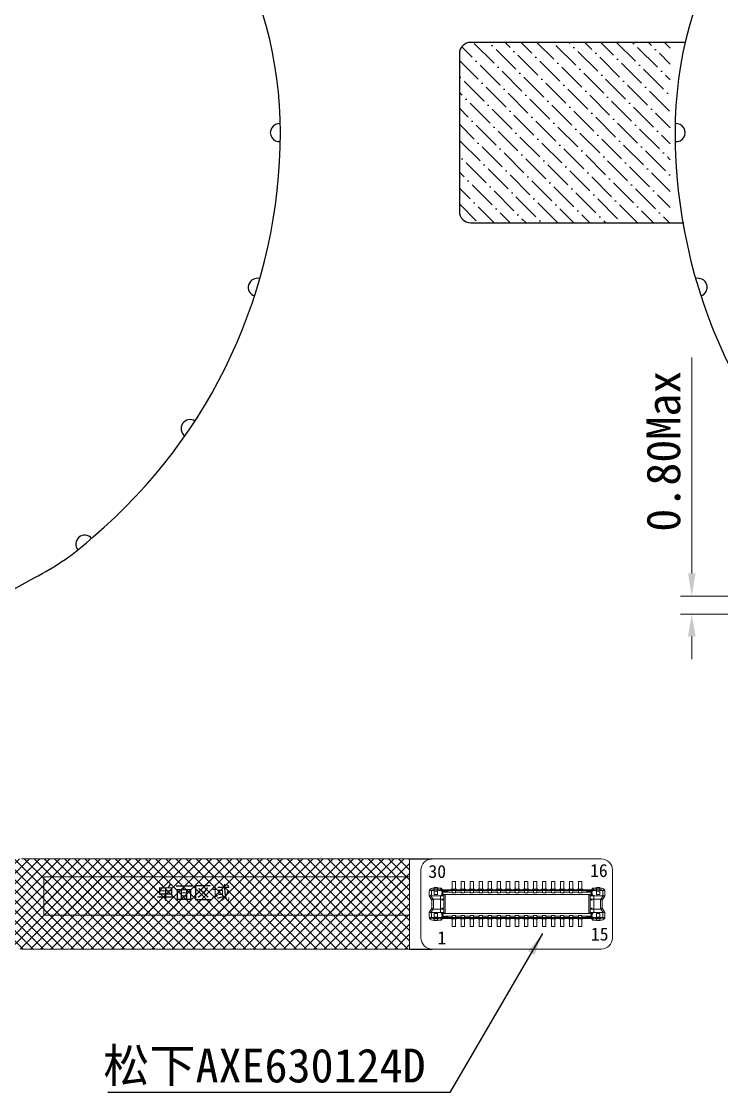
# Model space of a CAD drawing. Header units: millimetres. Extents: x 1060 to 1294, y 252 to 408.
# Drawn here: x 1182.75 to 1213.8, y 322.74 to 370.25 of the extents above; entities that cross this region are included whole.
import ezdxf

# ---------------------------------------------------------------- set-up
doc = ezdxf.new("R2010")
doc.units = ezdxf.units.MM
doc.linetypes.add('CENTER', pattern=[50.800000000000004, 31.75, -6.349999999999999, 6.349999999999999, -6.349999999999999])
doc.layers.add('1', color=7, linetype='Continuous', lineweight=13)
doc.layers.add('AM_5', color=3, linetype='Continuous', lineweight=0)
for name, color, linetype in [('BOARD_GEOMETRY_DXF20171010-TOP', 2, 'Continuous'), ('BZ', 210, 'Continuous'), ('dim', 3, 'Continuous')]:
    doc.layers.add(name, color=color, linetype=linetype)
doc.styles.add('ROMANS', font='romans.shx')
doc.styles.add('宋体', font='SimSun.ttf')
doc.styles.add('工程', font='gbenor.shx', dxfattribs={"width": 1.25, "bigfont": 'gbcbig.shx'})
doc.dimstyles.new('DIM', dxfattribs={"dimtxt": 1.4, "dimasz": 1.2, "dimexe": 0.5, "dimexo": 0.5, "dimgap": 0.11, "dimtad": 0, "dimzin": 1, "dimdsep": 46, "dimtxsty": 'ROMANS', "dimcen": 0.3, "dimadec": 0, "dimazin": 0, "dimtfac": 1, "dimtofl": 0, "dimtmove": 0, "dimatfit": 3, "dimfxl": 1, "dimarcsym": 0})
doc.dimstyles.new('标准', dxfattribs={"dimtxt": 2, "dimasz": 1.8, "dimexe": 0.5, "dimexo": 0.4, "dimgap": 0.1, "dimtad": 1, "dimzin": 1, "dimdsep": 46, "dimtxsty": '工程', "dimblk": 'CLOSEDBLANK', "dimcen": 0.09, "dimclrd": 3, "dimclre": 3, "dimclrt": 3, "dimadec": 0, "dimazin": 0, "dimtfac": 1, "dimtofl": 0, "dimtmove": 0, "dimatfit": 3, "dimldrblk": 'CLOSEDBLANK', "dimfxl": 1, "dimtolj": 1, "dimlwd": 0, "dimlwe": 0, "dimarcsym": 0})

# ---------------------------------------------------------------- blocks, each defined once
blk = doc.blocks.new('*D98')
at = {"color": 7, "lineweight": 0, "transparency": 16777216}
for p, q in [((1212.481822154376, 345.762032844784), (1212.481822154376, 355.3452133085972)), ((1223.20956070504, 344.762032844784), (1211.981822154376, 344.762032844784)), ((1224.34733630091, 343.9620421537398), (1211.981822154376, 343.9620421537398)), ((1212.481822154376, 342.9620421537398), (1212.481822154376, 341.9620421537398))]:
    blk.add_line(p, q, dxfattribs=at)
at = {"color": 7, "transparency": 16777216}
for points in [[(1212.315155487709, 345.762032844784), (1212.648488821042, 345.762032844784), (1212.481822154376, 344.762032844784)], [(1212.315155487709, 342.9620421537398), (1212.648488821042, 342.9620421537398), (1212.481822154376, 343.9620421537398)]]:
    blk.add_solid(points, dxfattribs=at)
at = {"layer": 'Defpoints', "color": 0, "transparency": 16777216}
for p in [(1212.481822154376, 344.762032844784), (1223.60956070504, 344.762032844784), (1224.74733630091, 343.9620421537398)]:
    blk.add_point(p, dxfattribs=at)
at = {"color": 7, "transparency": 16777216, "insert": (1211.231822154376, 351.1873920795472), "char_height": 1.5, "attachment_point": 5, "rotation": 90, "style": '宋体'}
blk.add_mtext('\\A1;0.80Max', dxfattribs=at)
blk = doc.blocks.new('_ClosedBlank')
at = {"color": 0, "linetype": 'ByBlock', "lineweight": -2}
for p, q in [((-1, 0.1666666666666666), (0, 0)), ((-1, 0.1666666666666666), (-1, -0.1666666666666666)), ((0, 0), (-1, -0.1666666666666666))]:
    blk.add_line(p, q, dxfattribs=at)
blk = doc.blocks.new('A$C465D096F')
at = {"color": 6, "linetype": 'Continuous'}
for p, q in [((0.2899996242886402, 7.649999852853909), (0.2899996242886402, 7.269999852953902)), ((0.3599996242886334, 7.624999852953918), (0.3999996242886254, 7.624999852953918)), ((0.3599996242886334, 7.3749998526539), (0.3599996242886334, 7.624999852953918)), ((0.3699996242886243, 7.649999852853909), (0.3699996242886243, 7.288994802153923)), ((0.3910098291886186, 7.699999852853921), (0.5799996241886163, 7.699999852853921)), ((0.3999996242886254, 7.624999852953918), (0.3999996242886254, 7.7945681760539)), ((0.6299996242886154, 7.799999852853887), (0.4399996238886388, 7.799999852853887)), ((0.6299996242886154, 7.799999852853887), (0.6299996242886154, 7.149999852853909)), ((0.6299996242886154, 7.799999852853887), (0.8199996242886411, 7.679999852953897)), ((0.6299996242886154, 7.717207518653908), (0.7799996242886209, 7.622470676853907)), ((0.7799996242886209, 7.705263010853912), (0.7799996242886209, 7.149999852853909)), ((0.8199996242886411, 7.679999852953897), (1.179999624288625, 7.679999852953897)), ((1.169999624088632, 7.609999852853888), (0.8299996244886358, 7.609999852853888)), ((1.179999624288625, 7.679999852953897), (1.369999624288622, 7.799999852853887)), ((1.219999624288615, 7.622470676853907), (1.369999624288622, 7.717207518653908)), ((1.219999624288615, 7.705263010853912), (1.219999624288615, 7.149999852853909)), ((1.55999962428862, 7.799999852853887), (1.369999624288622, 7.799999852853887)), ((1.369999624288622, 7.799999852853887), (1.369999624288622, 7.149999852853909)), ((1.419999624388623, 7.699999852853921), (1.60898941938862, 7.699999852853921)), ((1.599999624288614, 7.794568175753909), (1.599999624288614, 7.624999852953918)), ((1.599999624288614, 7.624999852953918), (1.639999624288634, 7.624999852953918)), ((1.629999624288615, 7.288994802153923), (1.629999624288615, 7.649999852853909)), ((1.639999624288634, 7.624999852953918), (1.639999624288634, 7.374999852753887)), ((1.709999624288625, 7.649999852853909), (1.709999624288625, 7.269999852953902)), ((0.5799996242886323, 7.574999852853921), (0.26999962428863, 7.574999852853921)), ((0.26999962428863, 7.574999852853921), (0.26999962428863, 7.424999852853887)), ((0.26999962428863, 7.424999852853887), (0.5799996242886323, 7.424999852853887)), ((0.2899996242886402, 7.269999852953902), (0.3599996242886334, 7.199999852853921)), ((0.2999996242886311, 7.259999852453915), (0.3699996242886243, 7.288994801953888)), ((0.3999996242886254, 7.3749998526539), (0.3599996242886334, 7.3749998526539)), ((0.3599996242886334, 7.223097490253906), (0.3599996242886334, 0.576902215353897)), ((0.3599996242886334, 7.199999852853921), (0.5499996242886313, 7.199999852853921)), ((0.4299996243886143, 7.228994802053903), (0.3699996242886243, 7.28899480225391)), ((0.3999996242886254, 0.4249998528538871), (0.3999996242886254, 7.3749998526539)), ((0.4199996242886357, 7.574999852853921), (0.4199996242886357, 7.424999852753898)), ((0.4299996242886266, 7.22899480215392), (0.4246858939886238, 7.226793782953905)), ((0.4246858939886238, 6.974999855453915), (0.4246858939886238, 7.226793781153902)), ((0.4299996242886266, 7.228994802053903), (0.4299996242886266, 6.974999852853898)), ((0.4699996242886189, 7.199999852853921), (0.4699996242886189, 6.774999852853909)), ((0.5499996241886153, 7.199999852853921), (0.5292889461886148, 7.249999852853903)), ((0.6499996245886166, 7.299999852853887), (0.5499996241886153, 7.199999855253905)), ((0.5799996242886323, 7.574999852853921), (0.5799996242886323, 7.424999852853887)), ((1.374772510688613, 7.149999852953898), (0.6252267378886245, 7.149999852253897)), ((0.6499996243886415, 7.299999852953903), (0.6292889462886251, 7.349999852853898)), ((0.6499996242886255, 7.299999852853887), (1.349999624288614, 7.299999852853887)), ((1.349999623788619, 7.299999852853887), (1.370710301988623, 7.349999852853898)), ((1.449999624388624, 7.199999855253905), (1.349999623988622, 7.299999852853887)), ((1.729999624288637, 7.574999852853921), (1.419999624288634, 7.574999852853921)), ((1.419999624288634, 7.574999852853921), (1.419999624288634, 7.424999852853887)), ((1.419999624288634, 7.424999852853887), (1.729999624288637, 7.424999852853887)), ((1.449999624288635, 7.199999852853921), (1.470710302388621, 7.249999852753887)), ((1.639999624288634, 7.199999852853921), (1.449999624288635, 7.199999852853921)), ((1.52999962428862, 6.774999855253893), (1.52999962428862, 7.199999855253905)), ((1.56999962428864, 7.228994802253907), (1.629999624288615, 7.288994801953888)), ((1.569999624188624, 7.228994802053903), (1.569999624188624, 6.974999852853898)), ((1.575313354688631, 7.226793783053893), (1.56999962428864, 7.228994802253907)), ((1.575313354588615, 7.226793781153902), (1.575313354588615, 6.974999855453915)), ((1.579999624288632, 7.574999852853921), (1.579999624288632, 7.424999852853887)), ((1.639999624288634, 7.374999852753887), (1.599999624288614, 7.374999852753887)), ((1.599999624288614, 0.4249998528538871), (1.599999624288614, 7.3749998526539)), ((1.629999624288615, 7.288994801953888), (1.69999962418862, 7.259999852453915)), ((1.639999624188618, 7.199999852553901), (1.709999624288625, 7.269999852853915)), ((1.639999624288634, 0.5769022158539201), (1.639999624288634, 7.223097489853897)), ((1.729999624288637, 7.424999852853887), (1.729999624288637, 7.574999852853921)), ((0.4974592911886191, 6.774999852853909), (-3.757113802e-07, 6.774999852853909)), ((-3.757113802e-07, 6.774999852853909), (-3.757113802e-07, 6.624999852853903)), ((0.3599996242886334, 6.819999852853897), (0.3399996242886232, 6.819999852853897)), ((0.3399996242886232, 6.819999855853893), (0.3399996242886232, 6.579999850053923)), ((0.4599996243886153, 6.974999852853898), (0.4246858935886169, 6.974999855453915)), ((0.4974592911886191, 6.774999852853909), (0.4974592911886191, 6.624999852853903)), ((0.5799996242886323, 7.099999855853922), (0.5799996242886323, 0.6999998497539082)), ((0.6099996247886283, 7.079999852853915), (1.389999623788639, 7.079999852853915)), ((1.419999624288634, 7.100939467953907), (1.419999624288634, 0.6990602376538959)), ((1.999999624288619, 6.774999852853909), (1.50253995738862, 6.774999852853909)), ((1.50253995738862, 6.624999852853903), (1.50253995738862, 6.774999852853909)), ((1.57531335498862, 6.974999855453915), (1.539999624688618, 6.974999855453915)), ((1.659999624288615, 6.819999852853897), (1.639999624288634, 6.819999852853897)), ((1.659999624288615, 6.819999852853897), (1.659999624288615, 6.579999852853915)), ((1.999999624288619, 6.624999852853903), (1.999999624288619, 6.774999852853909)), ((-3.757113802e-07, 6.624999852853903), (0.4974592910886316, 6.624999852853903)), ((0.4974592911886191, 6.374999852853903), (-3.757113802e-07, 6.374999852853903)), ((-3.757113802e-07, 6.374999852853903), (-3.757113802e-07, 6.224999852853898)), ((-3.757113802e-07, 6.224999852853898), (0.4974592910886316, 6.224999852853898)), ((0.359999624388621, 6.579999850053923), (0.3399996242886232, 6.579999850053923)), ((0.3599996242886334, 6.419999852853893), (0.3399996242886232, 6.419999852853893)), ((0.3399996242886232, 6.419999852953907), (0.3399996242886232, 6.179999853953916)), ((0.359999624388621, 6.179999853953916), (0.3399996242886232, 6.179999853953916)), ((0.4699996242886189, 6.624999852053918), (0.4699996242886189, 6.374999851253903)), ((0.4699996242886189, 6.224999854853905), (0.4699996242886189, 5.97499985405392)), ((0.4974592911886191, 6.374999852853903), (0.4974592911886191, 6.224999852853898)), ((1.50253995738862, 6.624999852853903), (1.999999624288619, 6.624999852853903)), ((1.999999624288619, 6.374999852853903), (1.50253995738862, 6.374999852853903)), ((1.50253995738862, 6.224999852853898), (1.50253995738862, 6.374999852853903)), ((1.50253995738862, 6.224999852853898), (1.999999624288619, 6.224999852853898)), ((1.52999962428862, 6.374999851253903), (1.52999962428862, 6.624999852053918)), ((1.52999962428862, 5.97499985405392), (1.52999962428862, 6.224999854853905)), ((1.659999624288615, 6.579999850053923), (1.639999624188618, 6.579999850053923)), ((1.659999624288615, 6.419999852853893), (1.639999624288634, 6.419999852853893)), ((1.659999624288615, 6.179999853953916), (1.639999624188618, 6.179999853953916)), ((1.659999624288615, 6.419999852853893), (1.659999624288615, 6.179999852853882)), ((1.999999624288619, 6.224999852853898), (1.999999624288619, 6.374999852853903)), ((0.4974592911886191, 5.974999852853898), (-3.757113802e-07, 5.974999852853898)), ((-3.757113802e-07, 5.974999852853898), (-3.757113802e-07, 5.824999852853921)), ((-3.757113802e-07, 5.824999852853921), (0.4974592910886316, 5.824999852853921)), ((0.3599996242886334, 6.019999852853915), (0.3399996242886232, 6.019999852853915)), ((0.3399996242886232, 6.019999850053918), (0.3399996242886232, 5.779999850953912)), ((0.359999624388621, 5.779999850953912), (0.3399996242886232, 5.779999850953912)), ((0.4699996242886189, 5.824999850853884), (0.4699996242886189, 5.574999850053898)), ((0.4974592911886191, 5.974999852853898), (0.4974592911886191, 5.824999852853921)), ((1.999999624288619, 5.974999852853898), (1.50253995738862, 5.974999852853898)), ((1.50253995738862, 5.824999852853921), (1.50253995738862, 5.974999852853898)), ((1.50253995738862, 5.824999852853921), (1.999999624288619, 5.824999852853921)), ((1.52999962428862, 5.574999850053898), (1.52999962428862, 5.824999850853884)), ((1.659999624288615, 6.019999852853915), (1.639999624288634, 6.019999852853915)), ((1.659999624288615, 5.779999850953912), (1.639999624188618, 5.779999850953912)), ((1.659999624288615, 6.019999852853915), (1.659999624288615, 5.779999852853904)), ((1.999999624288619, 5.824999852853921), (1.999999624288619, 5.974999852853898)), ((0.4974592911886191, 5.574999852853921), (-3.757113802e-07, 5.574999852853921)), ((-3.757113802e-07, 5.574999852853921), (-3.757113802e-07, 5.424999852853887)), ((-3.757113802e-07, 5.424999852853887), (0.4974592910886316, 5.424999852853887)), ((0.3599996242886334, 5.619999852853908), (0.3399996242886232, 5.619999852853908)), ((0.3399996242886232, 5.619999853853897), (0.3399996242886232, 5.379999854853907)), ((0.359999624388621, 5.379999854853907), (0.3399996242886232, 5.379999854853907)), ((0.4699996242886189, 5.424999853653902), (0.4699996242886189, 5.174999852853887)), ((0.4974592911886191, 5.574999852853921), (0.4974592911886191, 5.424999852853887)), ((1.999999624288619, 5.574999852853921), (1.50253995738862, 5.574999852853921)), ((1.50253995738862, 5.424999852853887), (1.50253995738862, 5.574999852853921)), ((1.50253995738862, 5.424999852853887), (1.999999624288619, 5.424999852853887)), ((1.52999962428862, 5.174999852853887), (1.52999962428862, 5.424999853653902)), ((1.659999624288615, 5.619999852853908), (1.639999624288634, 5.619999852853908)), ((1.659999624288615, 5.379999854853907), (1.639999624188618, 5.379999854853907)), ((1.659999624288615, 5.619999852853908), (1.659999624288615, 5.379999852853899)), ((1.999999624288619, 5.424999852853887), (1.999999624288619, 5.574999852853921)), ((0.4974592911886191, 5.174999852853887), (-3.757113802e-07, 5.174999852853887)), ((-3.757113802e-07, 5.174999852853887), (-3.757113802e-07, 5.024999852853909)), ((-3.757113802e-07, 5.024999852853909), (0.4974592910886316, 5.024999852853909)), ((0.4974592911886191, 4.774999852853909), (-3.757113802e-07, 4.774999852853909)), ((-3.757113802e-07, 4.774999852853909), (-3.757113802e-07, 4.624999852853903)), ((0.3599996242886334, 5.219999852853903), (0.3399996242886232, 5.219999852853903)), ((0.3399996242886232, 5.219999850953911), (0.3399996242886232, 4.979999851953892)), ((0.359999624388621, 4.979999851953892), (0.3399996242886232, 4.979999851953892)), ((0.3599996242886334, 4.819999852853897), (0.3399996242886232, 4.819999852853897)), ((0.3399996242886232, 4.819999854853903), (0.3399996242886232, 4.579999855753896)), ((0.4699996242886189, 5.024999849653909), (0.4699996242886189, 4.774999855653903)), ((0.4974592911886191, 5.174999852853887), (0.4974592911886191, 5.024999852853909)), ((0.4974592911886191, 4.774999852853909), (0.4974592911886191, 4.624999852853903)), ((1.999999624288619, 5.174999852853887), (1.50253995738862, 5.174999852853887)), ((1.50253995738862, 5.024999852853909), (1.50253995738862, 5.174999852853887)), ((1.50253995738862, 5.024999852853909), (1.999999624288619, 5.024999852853909)), ((1.999999624288619, 4.774999852853909), (1.50253995738862, 4.774999852853909)), ((1.50253995738862, 4.624999852853903), (1.50253995738862, 4.774999852853909)), ((1.52999962428862, 4.774999855653903), (1.52999962428862, 5.024999849653909)), ((1.659999624288615, 5.219999852853903), (1.639999624288634, 5.219999852853903)), ((1.659999624288615, 4.979999851953892), (1.639999624188618, 4.979999851953892)), ((1.659999624288615, 4.819999852853897), (1.639999624288634, 4.819999852853897)), ((1.659999624288615, 5.219999852853903), (1.659999624288615, 4.979999852853894)), ((1.659999624288615, 4.819999852853897), (1.659999624288615, 4.579999852853916)), ((1.999999624288619, 5.024999852853909), (1.999999624288619, 5.174999852853887)), ((1.999999624288619, 4.624999852853903), (1.999999624288619, 4.774999852853909)), ((-3.757113802e-07, 4.624999852853903), (0.4974592910886316, 4.624999852853903)), ((0.4974592911886191, 4.374999852853902), (-3.757113802e-07, 4.374999852853902)), ((-3.757113802e-07, 4.374999852853902), (-3.757113802e-07, 4.224999852853898)), ((0.359999624388621, 4.579999855753896), (0.3399996242886232, 4.579999855753896)), ((0.3599996242886334, 4.419999852853892), (0.3399996242886232, 4.419999852853892)), ((0.3399996242886232, 4.419999851853901), (0.3399996242886232, 4.179999852853881)), ((0.4699996242886189, 4.624999852453897), (0.4699996242886189, 4.374999851653908)), ((0.4974592911886191, 4.374999852853902), (0.4974592911886191, 4.224999852853898)), ((1.50253995738862, 4.624999852853903), (1.999999624288619, 4.624999852853903)), ((1.999999624288619, 4.374999852853902), (1.50253995738862, 4.374999852853902)), ((1.50253995738862, 4.224999852853898), (1.50253995738862, 4.374999852853902)), ((1.52999962428862, 4.374999851653908), (1.52999962428862, 4.624999852453897)), ((1.659999624288615, 4.579999855753896), (1.639999624188618, 4.579999855753896)), ((1.659999624288615, 4.419999852853892), (1.639999624288634, 4.419999852853892)), ((1.659999624288615, 4.419999852853892), (1.659999624288615, 4.179999852853881)), ((1.999999624288619, 4.224999852853898), (1.999999624288619, 4.374999852853902)), ((-3.757113802e-07, 4.224999852853898), (0.4974592910886316, 4.224999852853898)), ((0.4974592911886191, 3.974999852853897), (-3.757113802e-07, 3.974999852853897)), ((-3.757113802e-07, 3.974999852853897), (-3.757113802e-07, 3.824999852853918)), ((-3.757113802e-07, 3.824999852853918), (0.4974592910886316, 3.824999852853918)), ((0.359999624388621, 4.179999852853881), (0.3399996242886232, 4.179999852853881)), ((0.3599996242886334, 4.019999852853913), (0.3399996242886232, 4.019999852853913)), ((0.3399996242886232, 4.019999855753892), (0.3399996242886232, 3.779999849953895)), ((0.4699996242886189, 4.224999855253883), (0.4699996242886189, 3.974999854453898)), ((0.4699996242886189, 3.824999851253892), (0.4699996242886189, 3.574999850453906)), ((0.4974592911886191, 3.974999852853897), (0.4974592911886191, 3.824999852853918)), ((1.50253995738862, 4.224999852853898), (1.999999624288619, 4.224999852853898)), ((1.999999624288619, 3.974999852853897), (1.50253995738862, 3.974999852853897)), ((1.50253995738862, 3.824999852853918), (1.50253995738862, 3.974999852853897)), ((1.50253995738862, 3.824999852853918), (1.999999624288619, 3.824999852853918)), ((1.52999962428862, 3.974999854453898), (1.52999962428862, 4.224999855253883)), ((1.52999962428862, 3.574999850453906), (1.52999962428862, 3.824999851253892)), ((1.659999624288615, 4.179999852853881), (1.639999624188618, 4.179999852853881)), ((1.659999624288615, 4.019999852853913), (1.639999624288634, 4.019999852853913)), ((1.659999624288615, 4.019999852853913), (1.659999624288615, 3.779999852853903)), ((1.999999624288619, 3.824999852853918), (1.999999624288619, 3.974999852853897)), ((0.4974592911886191, 3.574999852853918), (-3.757113802e-07, 3.574999852853918)), ((-3.757113802e-07, 3.574999852853918), (-3.757113802e-07, 3.424999852853886)), ((-3.757113802e-07, 3.424999852853886), (0.4974592910886316, 3.424999852853886)), ((0.359999624388621, 3.779999849953895), (0.3399996242886232, 3.779999849953895)), ((0.3599996242886334, 3.619999852853906), (0.3399996242886232, 3.619999852853906)), ((0.3399996242886232, 3.619999852853906), (0.3399996242886232, 3.379999853753901)), ((0.359999624388621, 3.379999853753901), (0.3399996242886232, 3.379999853753901)), ((0.4699996242886189, 3.424999854053908), (0.4699996242886189, 3.174999853253893)), ((0.4974592911886191, 3.574999852853918), (0.4974592911886191, 3.424999852853886)), ((1.999999624288619, 3.574999852853918), (1.50253995738862, 3.574999852853918)), ((1.50253995738862, 3.424999852853886), (1.50253995738862, 3.574999852853918)), ((1.50253995738862, 3.424999852853886), (1.999999624288619, 3.424999852853886)), ((1.52999962428862, 3.174999853253893), (1.52999962428862, 3.424999854053908)), ((1.659999624288615, 3.779999849953895), (1.639999624188618, 3.779999849953895)), ((1.659999624288615, 3.619999852853906), (1.639999624288634, 3.619999852853906)), ((1.659999624288615, 3.379999853753901), (1.639999624188618, 3.379999853753901)), ((1.659999624288615, 3.619999852853906), (1.659999624288615, 3.379999852853897)), ((1.999999624288619, 3.424999852853886), (1.999999624288619, 3.574999852853918)), ((0.4974592911886191, 3.174999852853886), (-3.757113802e-07, 3.174999852853886)), ((-3.757113802e-07, 3.174999852853886), (-3.757113802e-07, 3.024999852853908)), ((-3.757113802e-07, 3.024999852853908), (0.4974592910886316, 3.024999852853908)), ((0.3599996242886334, 3.219999852853901), (0.3399996242886232, 3.219999852853901)), ((0.3399996242886232, 3.219999849853901), (0.3399996242886232, 2.979999850853912)), ((0.359999624388621, 2.979999850853912), (0.3399996242886232, 2.979999850853912)), ((0.4699996242886189, 3.024999850053912), (0.4699996242886189, 2.774999856053908)), ((0.4974592911886191, 3.174999852853886), (0.4974592911886191, 3.024999852853908)), ((1.999999624288619, 3.174999852853886), (1.50253995738862, 3.174999852853886)), ((1.50253995738862, 3.024999852853908), (1.50253995738862, 3.174999852853886)), ((1.50253995738862, 3.024999852853908), (1.999999624288619, 3.024999852853908)), ((1.52999962428862, 2.774999856053908), (1.52999962428862, 3.024999850053912)), ((1.659999624288615, 3.219999852853901), (1.639999624288634, 3.219999852853901)), ((1.659999624288615, 2.979999850853912), (1.639999624188618, 2.979999850853912)), ((1.659999624288615, 3.219999852853901), (1.659999624288615, 2.979999852853893)), ((1.999999624288619, 3.024999852853908), (1.999999624288619, 3.174999852853886)), ((0.4974592911886191, 2.774999852853909), (-3.757113802e-07, 2.774999852853909)), ((-3.757113802e-07, 2.774999852853909), (-3.757113802e-07, 2.624999852853903)), ((-3.757113802e-07, 2.624999852853903), (0.4974592910886316, 2.624999852853903)), ((0.3599996242886334, 2.819999852853897), (0.3399996242886232, 2.819999852853897)), ((0.3399996242886232, 2.819999853753897), (0.3399996242886232, 2.57999985465392)), ((0.359999624388621, 2.57999985465392), (0.3399996242886232, 2.57999985465392)), ((0.3599996242886334, 2.419999852853891), (0.3399996242886232, 2.419999852853891)), ((0.3399996242886232, 2.419999850853912), (0.3399996242886232, 2.179999851753905)), ((0.4699996242886189, 2.624999852853903), (0.4699996242886189, 2.374999852053917)), ((0.4974592911886191, 2.774999852853909), (0.4974592911886191, 2.624999852853903)), ((1.999999624288619, 2.774999852853909), (1.50253995738862, 2.774999852853909)), ((1.50253995738862, 2.624999852853903), (1.50253995738862, 2.774999852853909)), ((1.50253995738862, 2.624999852853903), (1.999999624288619, 2.624999852853903)), ((1.52999962428862, 2.374999852053917), (1.52999962428862, 2.624999852853903)), ((1.659999624288615, 2.819999852853897), (1.639999624288634, 2.819999852853897)), ((1.659999624288615, 2.57999985465392), (1.639999624188618, 2.57999985465392)), ((1.659999624288615, 2.419999852853891), (1.639999624288634, 2.419999852853891)), ((1.659999624288615, 2.819999852853897), (1.659999624288615, 2.579999852853914)), ((1.659999624288615, 2.419999852853891), (1.659999624288615, 2.179999852853879)), ((1.999999624288619, 2.624999852853903), (1.999999624288619, 2.774999852853909)), ((0.4974592911886191, 2.374999852853903), (-3.757113802e-07, 2.374999852853903)), ((-3.757113802e-07, 2.374999852853903), (-3.757113802e-07, 2.224999852853895)), ((-3.757113802e-07, 2.224999852853895), (0.4974592910886316, 2.224999852853895)), ((0.4974592911886191, 1.974999852853898), (-3.757113802e-07, 1.974999852853898)), ((-3.757113802e-07, 1.974999852853898), (-3.757113802e-07, 1.824999852853919)), ((0.359999624388621, 2.179999851753905), (0.3399996242886232, 2.179999851753905)), ((0.3599996242886334, 2.019999852853914), (0.3399996242886232, 2.019999852853914)), ((0.3399996242886232, 2.019999854653915), (0.3399996242886232, 1.779999855653898)), ((0.4699996242886189, 2.224999855653889), (0.4699996242886189, 1.974999854853905)), ((0.4974592911886191, 2.374999852853903), (0.4974592911886191, 2.224999852853895)), ((0.4974592911886191, 1.974999852853898), (0.4974592911886191, 1.824999852853919)), ((1.999999624288619, 2.374999852853903), (1.50253995738862, 2.374999852853903)), ((1.50253995738862, 2.224999852853895), (1.50253995738862, 2.374999852853903)), ((1.50253995738862, 2.224999852853895), (1.999999624288619, 2.224999852853895)), ((1.999999624288619, 1.974999852853898), (1.50253995738862, 1.974999852853898)), ((1.50253995738862, 1.824999852853919), (1.50253995738862, 1.974999852853898)), ((1.52999962428862, 1.974999854853905), (1.52999962428862, 2.224999855653889)), ((1.659999624288615, 2.179999851753905), (1.639999624188618, 2.179999851753905)), ((1.659999624288615, 2.019999852853914), (1.639999624288634, 2.019999852853914)), ((1.659999624288615, 2.019999852853914), (1.659999624288615, 1.779999852853904)), ((1.999999624288619, 2.224999852853895), (1.999999624288619, 2.374999852853903)), ((1.999999624288619, 1.824999852853919), (1.999999624288619, 1.974999852853898)), ((-3.757113802e-07, 1.824999852853919), (0.4974592910886316, 1.824999852853919)), ((0.4974592911886191, 1.574999852853919), (-3.757113802e-07, 1.574999852853919)), ((-3.757113802e-07, 1.574999852853919), (-3.757113802e-07, 1.424999852853884)), ((0.359999624388621, 1.779999855653898), (0.3399996242886232, 1.779999855653898)), ((0.3599996242886334, 1.619999852853908), (0.3399996242886232, 1.619999852853908)), ((0.3399996242886232, 1.6199998517539), (0.3399996242886232, 1.379999852653895)), ((0.4699996242886189, 1.824999851653899), (0.4699996242886189, 1.574999850853885)), ((0.4974592911886191, 1.574999852853919), (0.4974592911886191, 1.424999852853884)), ((1.50253995738862, 1.824999852853919), (1.999999624288619, 1.824999852853919)), ((1.999999624288619, 1.574999852853919), (1.50253995738862, 1.574999852853919)), ((1.50253995738862, 1.424999852853884), (1.50253995738862, 1.574999852853919)), ((1.52999962428862, 1.574999850853885), (1.52999962428862, 1.824999851653899)), ((1.659999624288615, 1.779999855653898), (1.639999624188618, 1.779999855653898)), ((1.659999624288615, 1.619999852853908), (1.639999624288634, 1.619999852853908)), ((1.659999624288615, 1.619999852853908), (1.659999624288615, 1.379999852853899)), ((1.999999624288619, 1.424999852853884), (1.999999624288619, 1.574999852853919)), ((-3.757113802e-07, 1.424999852853884), (0.4974592910886316, 1.424999852853884)), ((0.4974592911886191, 1.174999852853886), (-3.757113802e-07, 1.174999852853886)), ((-3.757113802e-07, 1.174999852853886), (-3.757113802e-07, 1.024999852853909)), ((-3.757113802e-07, 1.024999852853909), (0.4974592910886316, 1.024999852853909)), ((0.359999624388621, 1.379999852653895), (0.3399996242886232, 1.379999852653895)), ((0.3599996242886334, 1.219999852853902), (0.3399996242886232, 1.219999852853902)), ((0.3399996242886232, 1.219999855553907), (0.3399996242886232, 0.9799998497539092)), ((0.359999624388621, 0.9799998497539092), (0.3399996242886232, 0.9799998497539092)), ((0.4699996242886189, 1.424999854453915), (0.4699996242886189, 1.174999853653901)), ((0.4699996242886189, 1.024999850453923), (0.4699996242886189, 0.5999998504539124)), ((0.4974592911886191, 1.174999852853886), (0.4974592911886191, 1.024999852853909)), ((1.50253995738862, 1.424999852853884), (1.999999624288619, 1.424999852853884)), ((1.999999624288619, 1.174999852853886), (1.50253995738862, 1.174999852853886)), ((1.50253995738862, 1.024999852853909), (1.50253995738862, 1.174999852853886)), ((1.50253995738862, 1.024999852853909), (1.999999624288619, 1.024999852853909)), ((1.52999962428862, 1.174999853653901), (1.52999962428862, 1.424999854453915)), ((1.52999962428862, 1.024999852853909), (1.52999962428862, 0.5999998528538982)), ((1.659999624288615, 1.379999852653895), (1.639999624188618, 1.379999852653895)), ((1.659999624288615, 1.219999852853902), (1.639999624288634, 1.219999852853902)), ((1.659999624288615, 0.9799998497539092), (1.639999624188618, 0.9799998497539092)), ((1.659999624288615, 1.219999852853902), (1.659999624288615, 0.9799998528538936)), ((1.999999624288619, 1.024999852853909), (1.999999624288619, 1.174999852853886)), ((0.3599996242886334, 0.5999998528538982), (0.2899996242886402, 0.5299998527539174)), ((0.2899996242886402, 0.5299998527539174), (0.2899996242886402, 0.1499998527539219)), ((0.3699996242886243, 0.5110049037539), (0.2999996242886311, 0.5399998531539154)), ((0.5499996242886313, 0.5999998528538982), (0.3599996242886334, 0.5999998528538982)), ((0.3699996242886243, 0.5110049033539213), (0.4299996243886143, 0.5710049036538865)), ((0.3699996242886243, 0.5110049034539088), (0.3699996242886243, 0.1499998528539095)), ((0.4246858936886328, 0.8249998528539206), (0.4599996238886206, 0.8249998502539027)), ((0.4246858939886238, 0.5732059244539017), (0.4246858939886238, 0.8249998502539027)), ((0.4246858938886362, 0.5732059226538979), (0.4299996242886266, 0.5710049034539111)), ((0.4299996242886266, 0.8249998528539206), (0.4299996242886266, 0.5710049035538987)), ((0.5499996242886313, 0.5999998528538982), (0.5292889461886148, 0.5499998529539027)), ((0.5499996241886153, 0.5999998504539124), (0.6499996245886166, 0.4999998528539038)), ((1.389999623788639, 0.7199998528539027), (0.6099996247886283, 0.7199998528539027)), ((0.6252267378886245, 0.649999852753922), (1.374772510688613, 0.6499998534538918)), ((0.6499996247886202, 0.4999998528539038), (0.6292889465886164, 0.4499998528539211)), ((0.6299996242886154, 0.6499998528539095), (0.6299996242886154, -1.471460962e-07)), ((1.349999624288614, 0.4999998528539038), (0.6499996242886255, 0.4999998528539038)), ((0.7799996242886209, 0.09473669485390701), (0.7799996242886209, 0.6499998528539095)), ((1.219999624288615, 0.09473669485390701), (1.219999624288615, 0.6499998528539095)), ((1.349999623988622, 0.4999998528539038), (1.449999624388624, 0.5999998504539124)), ((1.349999624188626, 0.4999998527538878), (1.370710302288614, 0.4499998528539211)), ((1.369999624288622, -1.471460962e-07), (1.369999624288622, 0.6499998528539095)), ((1.639999624288634, 0.5999998528538982), (1.449999624288635, 0.5999998528538982)), ((1.449999624288635, 0.5999998528538982), (1.470710302388621, 0.5499998528538868)), ((1.539999624188624, 0.8249998528539206), (1.575313354888633, 0.8249998528539206)), ((1.569999624188624, 0.8249998528539206), (1.569999624188624, 0.5710049036538865)), ((1.56999962428864, 0.5710049034539111), (1.575313354588615, 0.5732059226538979)), ((1.629999624288615, 0.5110049037539), (1.56999962428864, 0.5710049034539111)), ((1.575313354588615, 0.8249998502539027), (1.575313354588615, 0.5732059244539017)), ((1.699999624288635, 0.5399998531539154), (1.629999624288615, 0.5110049037539)), ((1.629999624288615, 0.1499998528539095), (1.629999624288615, 0.5110049034539088)), ((1.709999624288625, 0.529999852853905), (1.639999624288634, 0.5999998528538982)), ((1.709999624288625, 0.5299998526539014), (1.709999624288625, 0.1499998528539095)), ((0.5799996242886323, 0.3749998529539198), (0.26999962428863, 0.3749998528539038)), ((0.26999962428863, 0.3749998528539038), (0.26999962428863, 0.2249998528538981)), ((0.26999962428863, 0.2249998528538981), (0.5799996242886323, 0.2249998527539105)), ((0.3599996242886334, 0.4249998529539029), (0.3999996242886254, 0.4249998529539029)), ((0.3599996242886334, 0.1749998527538992), (0.3599996242886334, 0.4249998529539029)), ((0.3999996242886254, 0.1749998527538992), (0.3599996242886334, 0.1749998527538992)), ((0.5799996241886163, 0.0999998528538981), (0.3910098291886186, 0.0999998528538981)), ((0.3999996242886254, 0.0054315296538903), (0.3999996242886254, 0.1749998527538992)), ((0.4199996242886357, 0.3749998529539198), (0.4199996242886357, 0.2249998527539105)), ((0.5799996242886323, 0.3749998528539038), (0.5799996242886323, 0.2249998528538981)), ((0.7799996242886209, 0.1775290287538951), (0.6299996242886154, 0.0827921869538955)), ((0.8199996242886411, 0.1199998527538923), (0.6299996242886154, -1.471460962e-07)), ((1.179999624288625, 0.1199998527538923), (0.8199996242886411, 0.1199998527538923)), ((0.8299996244886358, 0.1899998528539015), (1.169999624088632, 0.1899998528539015)), ((1.369999624288622, -1.471460962e-07), (1.179999624288625, 0.1199998527538923)), ((1.369999624288622, 0.0827921869538955), (1.219999624288615, 0.1775290287538951)), ((1.729999624288637, 0.3749998528539038), (1.419999624388623, 0.3749998528539038)), ((1.419999624288634, 0.3749998528539038), (1.419999624288634, 0.2249998528538981)), ((1.419999624388623, 0.2249998528538981), (1.729999624288637, 0.2249998528538981)), ((1.60898941938862, 0.0999998528538981), (1.419999624388623, 0.0999998528538981)), ((1.579999624288632, 0.3749998528539038), (1.579999624288632, 0.2249998528538981)), ((1.599999624288614, 0.4249998528538871), (1.639999624288634, 0.4249998528538871)), ((1.639999624288634, 0.1749998528538867), (1.599999624288614, 0.1749998528538867)), ((1.599999624288614, 0.1749998528538867), (1.599999624288614, 0.0054315298539223)), ((1.639999624288634, 0.4249998528538871), (1.639999624288634, 0.1749998528538867)), ((1.729999624288637, 0.2249998528538981), (1.729999624288637, 0.3749998528539038)), ((0.6299996242886154, -1.471460962e-07), (0.4399996242886175, -1.471460962e-07)), ((1.369999624288622, -1.471460962e-07), (1.55999962428862, -1.471460962e-07))]:
    blk.add_line(p, q, dxfattribs=at)
for centre, radius, start, end in [((0.4399996242886175, 7.649999852853909), 0.15, 90, 180.0000000117997), ((0.4399996242886175, 7.649999852853909), 0.07, 134.4153085879995, 179.9999998567995), ((1.55999962428862, 7.649999852853909), 0.15, 1.71996255e-08, 90), ((1.55999962428862, 7.649999852853909), 0.07, 1.431988513e-07, 45.58469141200052), ((0.6299996244886188, 7.099999852953882), 0.0499999999, 90.000000050599, 180.0000031960998), ((1.36999962408862, 7.099999852953882), 0.0499999999, 359.9999968039002, 89.99999994939932), ((0.6100209228886229, 7.110022439253896), 0.0300219405, 188.3977395428001, 269.9593542460996), ((1.389999624688613, 7.109999851553908), 0.0299999987, 269.9999981394001, 351.6389965442997), ((0.6299996244886188, 0.6999998526538889), 0.0499999999, 179.9999968039002, 269.9999999493993), ((0.6099996238886263, 0.6899998541538821), 0.0299999987, 89.9999981394001, 171.6389965444001), ((1.36999962408862, 0.6999998526538889), 0.0499999999, 270.000000050599, 3.1960998079e-06), ((0.4399996242886175, 0.1499998528539095), 0.15, 180.0000000171996, 270), ((0.4399996242886175, 0.1499998528539095), 0.07, 180.0000001431988, 225.5846914120005), ((1.55999962428862, 0.1499998528539095), 0.15, 270, 0), ((1.55999962428862, 0.1499998528539095), 0.07, 314.4153085879995, 359.9999998567995)]:
    blk.add_arc(centre, radius, start, end, dxfattribs=at)
for points, start_tangent, end_tangent in [([(0.3651664762886355, 7.779999852853904), (0.3731925621886205, 7.751579440353908), (0.3817032326886362, 7.724961583753892), (0.3910098291886186, 7.699999852853921)], (0.2581988899706399, -0.9660917830195687), (0.3779644734026709, -0.9258200996119288)), ([(1.60898941938862, 7.699999852853921), (1.618330444388618, 7.725061966353906), (1.626812718688626, 7.751599591353908), (1.634832772288629, 7.779999852853904)], (0.3779644729153604, 0.9258200998108724), (0.2581988899163786, 0.9660917830340706)), ([(0.4246858939886238, 7.226793782953905), (0.4049756479886355, 7.235078696853918), (0.3878269129886291, 7.236951456153919), (0.3728722685886225, 7.233052371253903), (0.3599996242886334, 7.223097489753911)], (-0.8708149998765791, 0.4916108582913461), (-0.6620571150200016, -0.7494533851090357)), ([(1.639999624188618, 7.223097489753911), (1.62661467258863, 7.233359607353918), (1.610497753388614, 7.237119123753897), (1.593164119588634, 7.2345956434539), (1.575313354688631, 7.226793783053893)], (-0.6620571093310574, 0.749453390134573), (-0.8708150007498494, -0.4916108567444783)), ([(0.3599996242886334, 0.5769022159539077), (0.373367035188636, 0.5667100834538985), (0.3888591383886251, 0.5629929838539169), (0.4058666578886232, 0.5651652841539203), (0.4246858938886362, 0.5732059226538979)], (0.6620571151757341, -0.7494533849714637), (0.8708149995852394, 0.4916108588074103)), ([(1.419680769288618, 0.6943621442538871), (1.416167592688623, 0.7047995102539062), (1.409357430588613, 0.7129189550539082), (1.400277853188639, 0.7182511438539052), (1.389999623788639, 0.7199998528539027)], (-0.1454097156448681, 0.9893715250582455), (-1, 0)), ([(1.575313354588615, 0.5732059226538979), (1.594831445288633, 0.5649249266539016), (1.612689362988618, 0.5629933719538941), (1.62796976108862, 0.5673167536538986), (1.639999624288634, 0.5769022159539077)], (0.8708149995659861, -0.4916108588415149), (0.6620571153122548, 0.7494533848508632)), ([(0.3910098291886186, 0.0999998528538981), (0.3816688041886209, 0.0749377393539135), (0.3731865298886134, 0.0484001143539104), (0.3651664762886355, 0.019999852853914)], (-0.3779644729153604, -0.9258200998108724), (-0.2581988899163786, -0.9660917830340706)), ([(1.634832772288629, 0.019999852853914), (1.626806686388619, 0.0484202652538954), (1.618296015888629, 0.0750381219539236), (1.60898941938862, 0.0999998528538981)], (-0.2581988899706399, 0.9660917830195687), (-0.3779644734026709, 0.9258200996119288))]:
    blk.add_spline(points, degree=3, dxfattribs=dict(at, start_tangent=start_tangent, end_tangent=end_tangent))
at = {"color": 7, "linetype": 'Continuous'}
for points, start_tangent, end_tangent in [([(0.5799996241886163, 7.699999852853921), (0.5943974877886263, 7.702113519553901), (0.6082439172886325, 7.708749529953906), (0.6194085446886392, 7.719234830953893), (0.6270818625886251, 7.733162261653888), (0.6299996242886154, 7.749999852853903)], (0.9999494781272732, -0.0100519248402533), (0.02950627041373269, 0.9995645952144722)), ([(0.8299996244886358, 7.609999852853888), (0.8156017607886383, 7.612113519553901), (0.8017553312886322, 7.618749529953901), (0.7905907037886379, 7.629234831053907), (0.7829173858886236, 7.643162261753898), (0.7799996242886209, 7.659999852953888)], (-0.9999494781146803, -0.0100519260929828), (-0.02950626263591541, 0.9995645954440666)), ([(1.219999624288615, 7.659999852953888), (1.217126428888633, 7.643287086653912), (1.209534868188623, 7.629397643153907), (1.198371550488614, 7.618837129353893), (1.184360490988638, 7.612102394853907), (1.169999624088632, 7.609999852853888)], (-0.0283488248940306, -0.9995980912982616), (-0.9998920954183756, 0.0146900483270229)), ([(1.369999624288622, 7.749999852853903), (1.372872819788623, 7.733287086553898), (1.380464380488632, 7.71939764315391), (1.391627698088625, 7.708837129353893), (1.405638757488617, 7.702102394853907), (1.419999624388623, 7.699999852853921)], (0.028348833945423, -0.999598091041562), (0.9998920954551078, 0.0146900458268028)), ([(0.4599996242886279, 7.229999852753905), (0.4935629775886241, 7.211855600253898), (0.5237453283886282, 7.195764294253903), (0.5515293422886316, 7.181395462953901)], (0.8811430436766531, -0.4728498034051021), (0.894222014205909, -0.4476237139713747)), ([(0.4599996242886279, 7.229999852853893), (0.5044428068886191, 7.206145418353912), (0.5403156916886189, 7.187194999253903), (0.5687395496886154, 7.172668681653903), (0.5908157660886391, 7.162030918253889), (0.612861338088635, 7.152849079153893), (0.6252267402886389, 7.149999852853909)], (0.8805568112905371, -0.4739406102982118), (1, 0)), ([(0.5515293422886316, 7.181395462953901), (0.5767992134886413, 7.168696405253911), (0.5992734750886372, 7.158244456653903), (0.6142612815886253, 7.152372716553883), (0.6252267402886389, 7.149999852853909)], (0.8940940928278736, -0.4478791725122991), (0.9999999999999998, -2.11486689e-08)), ([(0.5799996242886323, 7.229999852453886), (0.5966366222886279, 7.208965068553907), (0.6103893952886211, 7.19075390035391), (0.6209988187886211, 7.175619920453897), (0.6277224460886262, 7.163873324853907), (0.6299996242886154, 7.155837867853903)], (0.616782848092009, -0.7871333548386258), (1.111005e-09, -1)), ([(0.6122260415886274, 7.188229040953896), (0.6026956322886293, 7.200833093553911), (0.5920550306886412, 7.214588091053883), (0.5799996242886323, 7.229999852753905)], (-0.6017784051550771, 0.7986631023710886), (-0.6214483076912574, 0.783455168384045)), ([(0.7799996242886209, 7.155837867853903), (0.7822456444886257, 7.163804941553904), (0.788897422588633, 7.175461281853898), (0.7994453786886311, 7.190528612653907), (0.8132002967886363, 7.208756821753923), (0.8299996242886322, 7.229999852953881)], (0, 1), (0.6168400545156251, 0.7870885256088802)), ([(0.7977732068886212, 7.188229040953896), (0.7881439391886147, 7.174152076153916), (0.7820914175886176, 7.163295719253881), (0.7799996242886209, 7.155837867953892)], (-0.5909087385247271, -0.8067384103506638), (-0.0191374150718769, -0.9998168629025852)), ([(0.8299996244886358, 7.229999852753905), (0.8181624356886343, 7.214869105053908), (0.8073498716886149, 7.200893165753883), (0.7977732068886212, 7.188229040953896)], (-0.6219202336918843, -0.7830805979748393), (-0.6014565357982288, -0.7989055235417979)), ([(1.202226041688615, 7.188229040953896), (1.192695632188615, 7.200833093553911), (1.182055030488639, 7.214588091153897), (1.169999624088632, 7.229999852753905)], (-0.6017784130221377, 0.7986630964433987), (-0.6214483079318345, 0.7834551681932157)), ([(1.169999624288635, 7.229999852953881), (1.18662993998862, 7.208973644453918), (1.200379130788633, 7.190768071053891), (1.210992101788632, 7.175629682053909), (1.21772033938862, 7.163877773753882), (1.219999624288615, 7.155837867853903)], (0.6167867201258674, -0.7871303207705664), (0, -1)), ([(1.369999624288622, 7.155837867853903), (1.372245663488627, 7.163805134753886), (1.378898093988623, 7.175462862953907), (1.389445579988629, 7.190528745053882), (1.403200386088627, 7.208756930653918), (1.419999624288634, 7.229999852453886)], (-1.1109949e-09, 1), (0.6168412724969244, 0.7870875710773072)), ([(1.374772508288629, 7.149999852853909), (1.386924404488635, 7.152775214353907), (1.408865019088636, 7.161884465453907), (1.430838099888628, 7.172458650353918), (1.459260522988614, 7.186974702253906), (1.495266952288629, 7.205990939653901), (1.53999962428864, 7.229999852853893)], (1, 0), (0.8805568112685955, 0.4739406103389778)), ([(1.374772508288629, 7.149999852853909), (1.385564190488622, 7.152315369753921), (1.400474972388622, 7.158135832953918), (1.42295027768861, 7.168574617153922), (1.448469906288635, 7.181395462953901)], (0.9999999999999998, 1.99044116e-08), (0.8938786271990509, 0.4483090450088426)), ([(1.419999624188619, 7.229999852853893), (1.408162435388618, 7.214869104953891), (1.397349871588629, 7.200893165653893), (1.387773206988639, 7.188229040853912)], (-0.6219202325295804, -0.7830805988979377), (-0.6014565258073985, -0.7989055310634007)), ([(1.448469906288635, 7.181395462953901), (1.476282021388639, 7.195779042053914), (1.506397566588614, 7.211834718553916), (1.539999624188624, 7.229999852853893)], (0.8942674673340623, 0.4475329003189847), (0.8811226811261191, 0.472887746516147)), ([(0.6252267402886389, 0.6499998528539095), (0.6130748440886294, 0.6472244912538943), (0.5911342293886152, 0.6381152401539226), (0.5691611486886359, 0.6275410552539143), (0.5407387255886249, 0.6130250034539131), (0.504732296288637, 0.5940087660538893), (0.4599996242886279, 0.569999852853897)], (-1, 0), (-0.8805568112685955, -0.4739406103389778)), ([(0.5515293422886316, 0.6186042427539178), (0.523717227088639, 0.604220663653905), (0.4936016819886221, 0.5881649870539151), (0.4599996242886279, 0.569999852853897)], (-0.8942674673340623, -0.4475329003189847), (-0.8811226811261191, -0.472887746516147)), ([(0.6252267402886389, 0.6499998528539095), (0.6144350580886169, 0.6476843359538976), (0.5995242761886175, 0.6418638727539019), (0.577048970888626, 0.6314250885538968), (0.5515293422886316, 0.6186042427539178)], (-0.9999999999999998, -1.99044116e-08), (-0.8938786271990509, -0.4483090450088426)), ([(0.6299996242886154, 0.6441618377538987), (0.6277535850886409, 0.6361945708538883), (0.6211011545886151, 0.624536842653896), (0.6105536685886364, 0.6094709606539084), (0.5967988624886404, 0.5912427750538995), (0.5799996242886323, 0.5699998531538883)], (1.1109949e-09, -1), (-0.6168412724969244, -0.7870875710773072)), ([(0.5799996242886323, 0.569999852853897), (0.5918368131886212, 0.5851306007538996), (0.6026493769886372, 0.5991065399539082), (0.6122260415886274, 0.6117706647539194)], (0.6219202325295804, 0.7830805988979377), (0.6014565258073985, 0.7989055310634007)), ([(0.8299996242886322, 0.569999852753881), (0.8133693085886193, 0.5910260612538992), (0.7996201177886351, 0.6092316345539075), (0.7890071467886344, 0.6243700236539099), (0.7822789090886318, 0.6361219318538929), (0.7799996242886209, 0.6441618377538987)], (-0.6167867201258674, 0.7871303207705664), (0, 1)), ([(0.7977732068886212, 0.6117706647539194), (0.8073036163886229, 0.5991666121539084), (0.8179442179886391, 0.5854116145538911), (0.8299996244886358, 0.569999852853897)], (0.6017784121111612, -0.7986630971298033), (0.6214483070089956, -0.7834551689252255)), ([(1.219999624288615, 0.6441618377538987), (1.217753604088612, 0.6361947641539132), (1.211101825988635, 0.6245384238538918), (1.200553869888633, 0.6094710929538965), (1.186798951788631, 0.5912428838539086), (1.169999624288635, 0.569999852753881)], (0, -1), (-0.6168400545156251, -0.7870885256088802)), ([(1.169999624088632, 0.569999852853897), (1.18183681298862, 0.5851306006538834), (1.192649376888623, 0.5991065399539082), (1.202226041688615, 0.6117706647539194)], (0.6219202339310901, 0.7830805977848629), (0.6014565348874636, 0.7989055242274681)), ([(1.202226041688615, 0.6117706647539194), (1.211855309388623, 0.6258476295539026), (1.217907830988619, 0.6367039864538812), (1.219999624288615, 0.6441618376538827)], (0.5909087398051522, 0.8067384094127954), (0.0191374150718769, 0.9998168629025852)), ([(1.419999624288634, 0.5699998531538883), (1.403362626288639, 0.5910346371538822), (1.389609853288618, 0.6092458052539202), (1.379000429788616, 0.6243797851539057), (1.372276802488613, 0.6361263807539217), (1.369999624288622, 0.6441618377538987)], (-0.616782848092009, 0.7871333548386258), (-1.111005e-09, 1)), ([(1.53999962428864, 0.569999852853897), (1.49555644168862, 0.5938542873539066), (1.45968355688862, 0.6128047063538986), (1.431259698888623, 0.6273310239539001), (1.409183482488629, 0.6379687874539002), (1.387137910488632, 0.6471506265539233), (1.374772508288629, 0.6499998528539095)], (-0.8805568112905371, 0.4739406102982118), (-1, 0)), ([(1.448469906288635, 0.6186042427539178), (1.423200035088624, 0.6313033003539203), (1.400725773488629, 0.6417552490539152), (1.385737966888624, 0.6476269891539062), (1.374772508288629, 0.6499998528539095)], (-0.8940940928278736, 0.4478791725122991), (-0.9999999999999998, 2.11486689e-08)), ([(1.387773206988639, 0.6117706647539194), (1.397303616288636, 0.5991666121539084), (1.407944217888625, 0.5854116145538911), (1.419999624188619, 0.569999852853897)], (0.6017784051550771, -0.7986631023710886), (0.6214483076912574, -0.783455168384045)), ([(1.539999624188624, 0.569999852853897), (1.50643627098861, 0.5881441054539212), (1.476253920188639, 0.6042354114538853), (1.448469906288635, 0.6186042427539178)], (-0.8811430436766531, 0.4728498034051021), (-0.894222014205909, 0.4476237139713747)), ([(0.6299996242886154, 0.0499998528538868), (0.6271264287886141, 0.0667126190539023), (0.6195348680886354, 0.0806020625539077), (0.6083715503886254, 0.0911625762539075), (0.5943604910886223, 0.0978973107539219), (0.5799996241886163, 0.0999998528538981)], (-0.028348833945423, 0.999598091041562), (-0.9998920954551078, -0.0146900458268028)), ([(0.7799996242886209, 0.1399998527539026), (0.7828728196886346, 0.1567126189539181), (0.7904643802886256, 0.1706020624538951), (0.8016276980886232, 0.1811625762538824), (0.8156387574886139, 0.1878973107538968), (0.8299996244886358, 0.1899998528539015)], (0.0283488248940306, 0.9995980912982616), (0.9998920954183756, -0.0146900483270229)), ([(1.169999624088632, 0.1899998528539015), (1.184397487788629, 0.1878861861538894), (1.198243917288634, 0.1812501756539007), (1.209408544788629, 0.1707648746539121), (1.217081862688615, 0.1568374439539184), (1.219999624288615, 0.1399998527539026)], (0.9999494781146803, 0.0100519260929828), (0.02950626263591541, -0.9995645954440666)), ([(1.419999624388623, 0.0999998528538981), (1.405601760788609, 0.0978861861539144), (1.391755331288635, 0.0912501757538849), (1.380590703888626, 0.0807648746539087), (1.372917385988613, 0.0668374440539026), (1.369999624288622, 0.0499998528538868)], (-0.9999494781272732, 0.0100519248402533), (-0.02950627041373269, -0.9995645952144722))]:
    blk.add_spline(points, degree=3, dxfattribs=dict(at, start_tangent=start_tangent, end_tangent=end_tangent))

msp = doc.modelspace()

# ---------------------------------------------------------------- hatches: boundary and pattern name
h = msp.add_hatch()
h.set_pattern_fill('ANSI37', color=5, scale=0.1, style=0)
h.set_pattern_definition([(45, (-1691.143517862764, 116.5602859702421), (-0.2245064030267288, 0.2245064030267289), []), (135, (-1691.143517862764, 116.5602859702421), (-0.2245064030267289, -0.2245064030267288), [])])
h.paths.add_polyline_path([(1173.366308467944, 336.5134157423039), (1181.523308467943, 336.5134510649351), (1181.523308467943, 334.1488165104402), (1173.366308467944, 334.1488165104402)], flags=16)
edge = h.paths.add_edge_path()
edge.add_line((1182.749442377973, 333.1074070172911), (1199.967593912168, 333.1074072855799))
edge.add_line((1199.967593912168, 333.1074072855799), (1199.967593912168, 329.1074072855799))
edge.add_line((1182.749273911357, 329.1074070172886), (1199.967593912168, 329.1074072855799))
edge.add_arc((1182.749442370609, 333.6074070172911), 0.5, 179.9980696835453, 270.0000008437685)
edge.add_arc((1182.749273918721, 328.6074070172886), 0.5, 90.0000008437685, 179.9980696835453)
edge.add_line((1182.249255589421, 328.0633639615144), (1182.249273919004, 328.6074238624774))
edge.add_arc((1181.749255589705, 328.0633808067033), 0.5, 270.0000008437685, 359.998069683542)
edge.add_line((1173.24922433046, 327.5633806815281), (1181.749255597068, 327.5633808067033))
edge.add_arc((1173.249224323097, 328.0633806815281), 0.5, 180.000000843762, 270.0000008437685)
edge.add_line((1172.749224323097, 328.0633806741649), (1172.749224233257, 334.1639251241216))
edge.add_arc((1172.249224233257, 334.1639251167584), 0.5, 8.437619725585952e-07, 90.0000008437685)
edge.add_line((1172.249224225894, 334.6639251167584), (1170.74929131563, 334.6639250946698))
edge.add_arc((1170.749291308267, 335.1639250946698), 0.5, 179.9991466314129, 270.0000008437685)
edge.add_line((1170.249190405761, 341.5331371823683), (1170.249291308322, 335.1639325417156))
edge.add_arc((1170.549190405694, 341.5331308699878), 0.2999999999999999, 89.99879442406083, 179.9987944241455)
edge.add_line((1171.962108218225, 341.8331950623513), (1170.549196718075, 341.8331308699213))
edge.add_line((1171.962108218225, 341.8331950623513), (1181.638168315832, 341.8331503765574))
edge.add_line((1181.94918408461, 341.8331310378026), (1181.638168315832, 341.8331503765574))
edge.add_arc((1181.94919040585, 341.5331446844479), 0.2999999999999999, 359.9986009588228, 449.9986009588952)
edge.add_line((1182.249442370893, 333.6074238624798), (1182.249190405761, 341.5331373590855))
h.paths.add_polyline_path([(1174.658078228184, 331.7173788598931), (1180.804726272877, 331.7173788598931), (1180.804726272877, 330.090842547044), (1174.658078228184, 330.090842547044)], flags=24)
h = msp.add_hatch()
h.set_pattern_fill('ANSI31', scale=0.1, style=0)
h.set_pattern_definition([(45, (-1691.143517862764, 116.5602859702421), (-0.2245064030267288, 0.2245064030267289), [])])
h.paths.add_polyline_path([(1183.749274137236, 332.3074068704057), (1183.749274137236, 330.6074068704057), (1199.967593912168, 330.607406970242), (1199.967593912168, 332.3074069702421)])
h.paths.add_polyline_path([(1188.586728987769, 332.0521295328581), (1192.242036250339, 332.0521295328581), (1192.242036250339, 330.9610680803442), (1188.586728987769, 330.9610680803442)], flags=24)
at = {"layer": 'dim'}
h = msp.add_hatch(dxfattribs=at)
h.set_pattern_fill('ANSI36', color=5, scale=4, style=0)
h.set_pattern_definition([(135, (1911.879357455002, -4056.331276773037), (-0.2651650429449554, 0.9722718241315027), [1.25, -0.25, 0, -0.25])])
h.paths.add_polyline_path([(1202.174129464691, 368.8162974141503, -0.4142135623730951), (1202.674129464691, 369.3162974141503), (1211.524129464692, 369.3162974141503), (1211.524129464692, 361.3162974141494), (1202.674129464691, 361.3162974141503, -0.4142135623730951), (1202.174129464691, 361.8162974141503)])

# ---------------------------------------------------------------- linework, layer by layer
at = {"color": 30}
for p, q in [((1199.967593912168, 333.1074072855799), (1200.967621933273, 333.1074072855799)), ((1199.967593912168, 329.1074072855799), (1200.967621933273, 329.1074072855799))]:
    msp.add_line(p, q, dxfattribs=at)
at = {"color": 6, "ltscale": 0.2}
for centre, start, end in [((1194.189190366486, 365.3163265327888), 83.45255547608329, 276.6311930678399), ((1211.788105380253, 365.3163265222115), 263.3688069322125, 96.5474445208745), ((1193.210821676514, 358.4548434022748), 73.50487736593342, 252.5332518153956), ((1212.766474070225, 358.4548433916975), 287.4667481846049, 106.4951226340661), ((1190.230670445717, 352.1893991501832), 56.59066389309639, 235.6190383425923), ((1185.556570778286, 347.0620328346743), 39.6764504202948, 219.6739041760643)]:
    msp.add_arc(centre, 0.4, start, end, dxfattribs=at)
at = {"color": 7, "ltscale": 0.2}
msp.add_arc((1211.788105396735, 365.3163266794807), 0.4, 263.3688069322125, 96.54744452087446, dxfattribs=at)
at = {"layer": '1', "color": 30, "linetype": 'Continuous', "lineweight": 18}
for p, q in [((1182.749442377973, 333.1074070172911), (1199.967593912168, 333.1074072708531)), ((1199.967593912168, 333.1074072855799), (1199.967593912168, 329.1074072855799)), ((1200.967621933273, 333.1074072855799), (1208.467621933273, 333.1074073960282)), ((1200.467621940636, 332.6074072782167), (1200.467621984815, 329.6074072782167)), ((1208.967518008101, 332.6073034924524), (1208.966894521857, 329.6073035572417)), ((1208.967621933273, 332.6074073960283), (1208.967621933273, 332.5574073960283)), ((1183.749274137236, 332.3074069702421), (1199.967593912168, 332.3074069702421)), ((1183.749274137236, 332.3074068704057), (1183.749274137236, 330.6074068704057)), ((1199.967593912168, 332.3074069702421), (1199.967593912168, 330.607406970242)), ((1183.749274137236, 330.6074068704057), (1199.967593912168, 330.607406970242)), ((1208.967621933273, 329.6574073960282), (1208.967621933273, 329.6074073960283)), ((1182.749273911357, 329.1074070172886), (1199.967593912168, 329.1074072855799)), ((1208.467621992178, 329.1074073960282), (1200.967621992178, 329.1074072855799))]:
    msp.add_line(p, q, dxfattribs=at)
for centre, radius, start, end in [((1200.967621940636, 332.6074072855799), 0.5, 90.0000008437685, 180.0000008437626), ((1208.467518018899, 332.6074074068264), 0.4999999999999999, 359.9880922897913, 89.98809228979302), ((1200.967621984815, 329.6074072855799), 0.5, 180.0000008437626, 270.0000008437685), ((1208.466894532655, 329.6074074716157), 0.4999999999999999, 269.988092289793, 359.9880922897913)]:
    msp.add_arc(centre, radius, start, end, dxfattribs=at)
at = {"layer": 'BZ'}
msp.add_line((1181.874190357668, 344.7663265817976), (1183.310753533104, 345.568693818814), dxfattribs=at)
for centre, radius, start, end in [((1176.249190421261, 365.3163265817996), 17.98999999997293, 359.9997214659883, 180.0002787368246), ((1229.728105393428, 365.3163265712223), 17.98999999997293, 359.9997214659883, 180.0002787368246), ((1170.682530124611, 365.343612986095), 23.55667620121004, 310.3438446976249, 359.933419852156), ((1235.294765690078, 365.3436129754068), 23.55667620128412, 180.0665803024551, 229.6561500819411), ((1178.031187111737, 355.9692384376779), 11.66383941790226, 296.9134444091856, 312.6422667764857)]:
    msp.add_arc(centre, radius, start, end, dxfattribs=at)
at = {"layer": 'dim', "color": 5}
for p, q in [((1212.188426556758, 369.3162974141503), (1202.674129464691, 369.3162974141503)), ((1202.174129464691, 368.8162974141503), (1202.174129464691, 361.8162974141503)), ((1202.674129464691, 361.3162974141503), (1212.127490482122, 361.3162974141503))]:
    msp.add_line(p, q, dxfattribs=at)
for centre, start, end in [((1202.674129464691, 368.8162974141503), 90, 180), ((1202.674129464691, 361.8162974141503), 180, 270)]:
    msp.add_arc(centre, 0.5, start, end, dxfattribs=at)

# ---------------------------------------------------------------- block references
at = {"layer": 'AM_5', "linetype": 'CENTER', "ltscale": 10, "rotation": 90}
msp.add_blockref('A$C465D096F', (1208.630324251814, 330.0991048180333), dxfattribs=at)

# ---------------------------------------------------------------- texts
at = {"color": 7, "style": '宋体'}
msp.add_text('松下AXE630124D', height=1.5, dxfattribs=at).set_placement((1186.379844364452, 323.1899488433092))
at = {"color": 6, "insert": (1188.736728987769, 331.9021295328582), "char_height": 0.6, "width": 5.116809831771544, "attachment_point": 1, "style": '宋体'}
msp.add_mtext('{\\fSimSun|b0|i0|c134|p54;单面区域}', dxfattribs=at)
at = {"layer": 'BOARD_GEOMETRY_DXF20171010-TOP', "color": 7, "lineweight": 5, "style": '宋体'}
for s, p in [('30', (1200.79977490145, 332.2590168602788)), ('16', (1207.968782434374, 332.3001596341575)), ('1', (1201.199866819901, 329.3152234085479)), ('15', (1208.006379465038, 329.482163307141))]:
    msp.add_text(s, height=0.5760000000000001, dxfattribs=at).set_placement(p)

# ---------------------------------------------------------------- dimensions: what is measured, and where the dimension line sits
dim = msp.add_linear_dim(base=(1212.481822154376, 344.762032844784), p1=(1224.74733630091, 343.9620421537398), p2=(1223.60956070504, 344.762032844784), angle=90, text='<>Max', dimstyle='标准', override={"dimtxt": 1.5, "dimasz": 1, "dimgap": 0.5, "dimtxsty": '宋体', "dimsah": 1, "dimclrd": 7, "dimclre": 7, "dimclrt": 7})
dim.commit()
dim.dimension.update_dxf_attribs({"geometry": '*D98', "text_midpoint": (1212.481822154376, 351.1873920795472), "dimtype": 160})

# ---------------------------------------------------------------- leaders
at = {"layer": 'dim', "color": 7}
msp.add_leader([(1205.86505910059, 329.7908882430986), (1201.757682077294, 322.7404397812738), (1186.583492346652, 322.7404397812738)], dimstyle='DIM', override={"dimtxt": 1, "dimasz": 1, "dimtxsty": '宋体', "dimclrd": 7, "dimfxl": 1.25}, dxfattribs=at)

doc.saveas('drawing.dxf')
